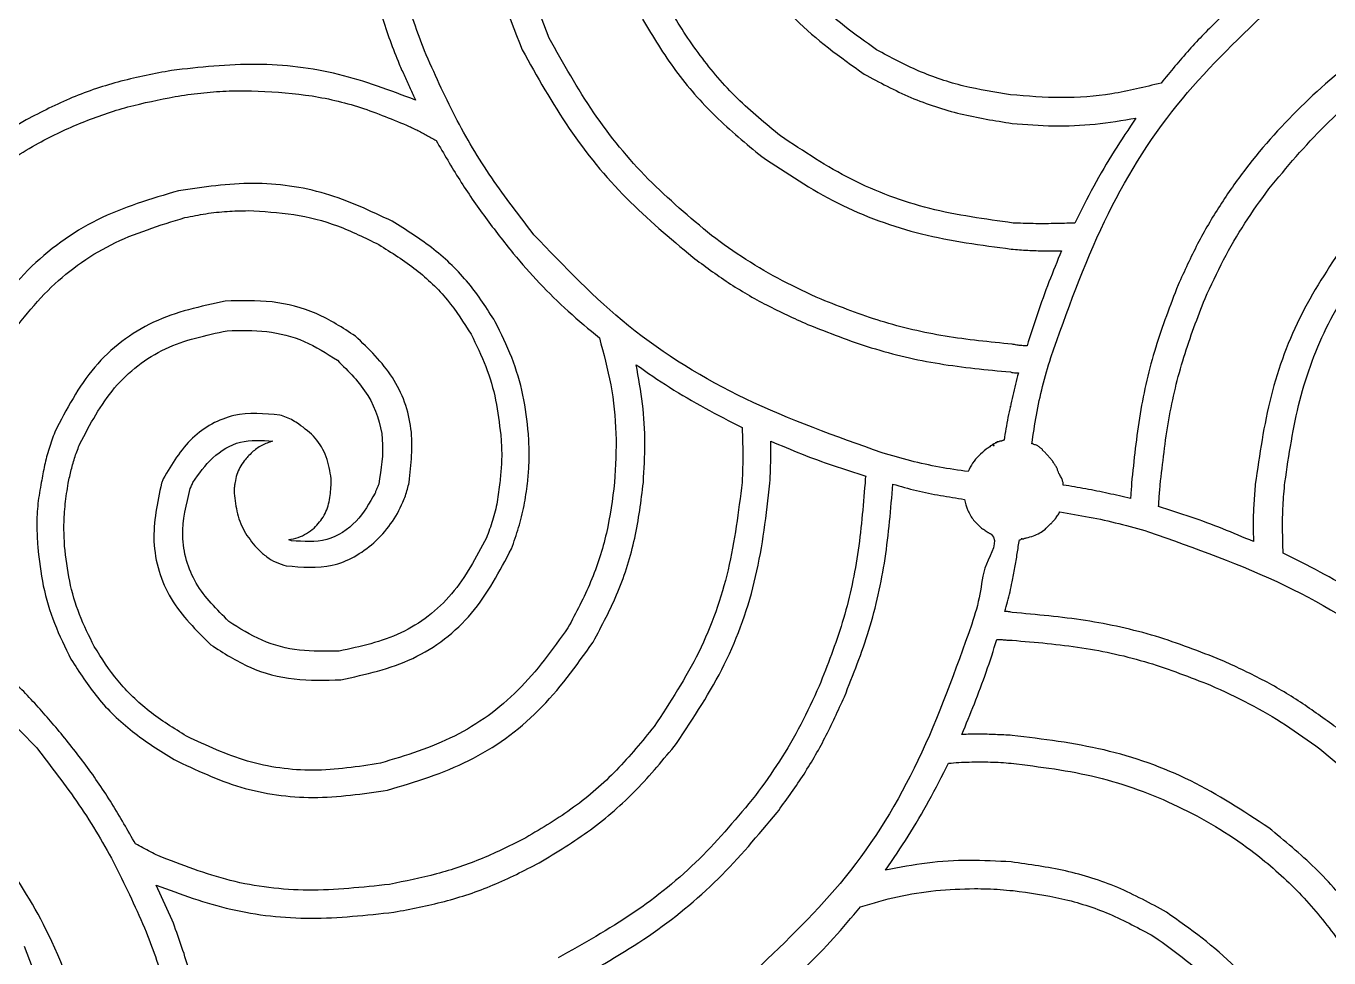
# Model space of a CAD drawing. Extents: x 0 to 371, y 0 to 260.
# Drawn here: x 113.19 to 151.61, y 51.86 to 79.34 of the extents above; entities that cross this region are included whole.
import ezdxf

# ---------------------------------------------------------------- set-up
doc = ezdxf.new("R2010")
doc.units = 0
doc.layers.add('Layer_1', color=7, linetype='CONTINUOUS')

msp = doc.modelspace()

# ---------------------------------------------------------------- linework, layer by layer
at = {"layer": 'Layer_1', "color": 7}
for points in [[(119.832478, 77.429591)], [(119.735842, 73.893371)], [(135.149371, 67.098437)], [(141.733983, 66.975964)], [(138.747601, 65.828231)], [(143.668748, 65.008126)], [(142.530833, 64.214376), (142.557705, 64.214376), (142.530833, 64.214376)], [(141.816665, 61.251249)], [(141.313853, 57.639583)], [(141.154691, 53.902344)]]:
    msp.add_lwpolyline(points, close=True, dxfattribs=at)
for points in [[(142.21354, 68.103544), (142.21354, 68.130415)], [(141.79031, 67.045211), (141.763955, 67.045211)], [(141.84302, 67.072082), (141.816665, 67.072082)], [(142.874998, 67.018856), (142.848643, 67.018856)], [(143.245518, 66.754273), (143.165937, 66.833854)], [(122.184788, 65.854586), (122.184788, 65.986878)], [(143.774685, 65.801876), (143.774685, 65.854586)], [(143.271873, 64.531669), (143.351455, 64.611251), (143.404165, 64.663961)], [(143.456875, 64.717187), (143.536457, 64.796253)], [(142.478123, 64.188021), (142.504478, 64.188021)], [(117.501354, 52.969584), (117.025413, 54.001562)]]:
    msp.add_lwpolyline(points, dxfattribs=at)
for points, knots in [([(126.629479, 89.58802), (126.448871, 88.325931), (126.089198, 85.812531), (126.474559, 82.043044), (127.379667, 79.749993), (127.820104, 78.634167)], [0, 0, 0, 0, 3.817741, 7.602876, 11.19059, 11.19059, 11.19059, 11.19059]), ([(128.613854, 78.978332), (128.185827, 80.080974), (127.304534, 82.351282), (126.984326, 86.081207), (127.382309, 88.557601), (127.581875, 89.799377)], [0, 0, 0, 0, 3.536309, 7.281156, 11.047721, 11.047721, 11.047721, 11.047721]), ([(138.271145, 78.634167), (137.628777, 79.093238), (136.356851, 80.002225), (134.956288, 81.936246), (134.503137, 83.42032), (134.27604, 84.164062)], [0, 0, 0, 0, 2.359118, 4.671187, 6.993908, 6.993908, 6.993908, 6.993908]), ([(124.936042, 78.607812), (124.730307, 79.162247), (124.310882, 80.292556), (123.892502, 82.096138), (123.742806, 83.342161), (123.666352, 83.978544)], [0, 0, 0, 0, 1.772887, 3.614331, 5.536555, 5.536555, 5.536555, 5.536555]), ([(135.44031, 76.094271), (135.001748, 76.451705), (134.131053, 77.161336), (133.037874, 78.448769), (132.170435, 79.785824), (131.52515, 81.151993), (131.062739, 82.502092), (130.876743, 83.433686), (130.783746, 83.899479)], [0, 0, 0, 0, 1.694248, 3.363666, 5.041543, 6.462666, 7.886398, 9.310103, 9.310103, 9.310103, 9.310103]), ([(133.535, 83.978544), (133.777063, 83.161465), (134.259382, 81.533403), (135.799478, 79.416955), (137.194144, 78.423329), (137.900625, 77.919999)], [0, 0, 0, 0, 2.544135, 5.069289, 7.661578, 7.661578, 7.661578, 7.661578]), ([(123.480834, 80.380314), (123.545691, 80.12934), (123.673899, 79.633216), (123.91319, 78.908838), (124.101831, 78.442527), (124.195518, 78.210937)], [0, 0, 0, 0, 0.777527, 1.537008, 2.286358, 2.286358, 2.286358, 2.286358]), ([(149.304579, 80.380314), (148.989686, 80.105986), (148.355124, 79.55317), (147.470859, 78.641536), (146.930048, 77.984848), (146.658746, 77.655415)], [0, 0, 0, 0, 1.252549, 2.524089, 3.804093, 3.804093, 3.804093, 3.804093]), ([(155.257704, 80.142086), (154.470484, 79.704321), (152.907668, 78.835256), (150.861434, 77.116362), (149.383526, 75.485143), (148.378646, 74.054492), (147.710292, 72.914536), (147.345108, 72.108541), (147.161042, 71.70229)], [0, 0, 0, 0, 2.69692, 5.354018, 7.97372, 9.277777, 10.593625, 11.930889, 11.930889, 11.930889, 11.930889]), ([(131.365623, 79.533854), (131.676968, 79.021258), (132.298555, 77.997879), (133.492025, 76.635404), (134.418752, 75.870287), (134.884788, 75.485522)], [0, 0, 0, 0, 1.797007, 3.587655, 5.399073, 5.399073, 5.399073, 5.399073]), ([(143.404165, 69.558753), (143.885944, 70.917608), (144.818607, 73.548183), (146.959956, 77.061988), (148.857644, 78.885352), (149.78052, 79.772082)], [0, 0, 0, 0, 4.320455, 8.363864, 12.191844, 12.191844, 12.191844, 12.191844]), ([(149.833746, 74.533126), (150.366253, 75.173289), (151.440104, 76.46424), (153.421841, 78.072006), (154.90726, 78.903602), (155.654579, 79.321981)], [0, 0, 0, 0, 2.494016, 5.029417, 7.596492, 7.596492, 7.596492, 7.596492]), ([(133.402709, 73.157499), (132.763219, 73.694624), (131.476825, 74.775103), (129.863303, 76.750526), (129.032033, 78.232706), (128.613854, 78.978332)], [0, 0, 0, 0, 2.50184, 5.032695, 7.594725, 7.594725, 7.594725, 7.594725]), ([(128.164268, 73.183854), (127.738821, 73.734702), (126.88459, 74.840719), (125.79884, 76.659377), (125.225423, 77.954311), (124.936042, 78.607812)], [0, 0, 0, 0, 2.086959, 4.190287, 6.333192, 6.333192, 6.333192, 6.333192]), ([(127.820104, 78.634167), (128.259083, 77.846626), (129.130477, 76.28332), (130.82871, 74.211486), (132.178599, 73.081879), (132.847187, 72.522396)], [0, 0, 0, 0, 2.701851, 5.363294, 7.97507, 7.97507, 7.97507, 7.97507]), ([(142.21354, 77.311251), (141.754644, 77.383787), (140.834452, 77.529239), (139.50133, 77.971368), (138.680604, 78.413559), (138.271145, 78.634167)], [0, 0, 0, 0, 1.392508, 2.792299, 4.185934, 4.185934, 4.185934, 4.185934]), ([(117.474999, 78.025419), (116.976639, 77.930311), (115.982379, 77.740565), (114.537849, 77.258511), (113.638472, 76.799586), (113.188955, 76.570211)], [0, 0, 0, 0, 1.521205, 3.0349, 4.547437, 4.547437, 4.547437, 4.547437]), ([(124.671459, 77.152604), (123.92524, 77.435316), (122.417701, 78.00646), (119.955945, 78.300028), (118.311095, 78.117964), (117.474999, 78.025419)], [0, 0, 0, 0, 2.388197, 4.824727, 7.343632, 7.343632, 7.343632, 7.343632]), ([(124.195518, 78.210937), (124.248068, 78.089927), (124.351737, 77.851202), (124.511721, 77.499002), (124.618461, 77.267533), (124.671459, 77.152604)], [0, 0, 0, 0, 0.395776, 0.780779, 1.160461, 1.160461, 1.160461, 1.160461]), ([(137.900625, 77.919999), (138.35379, 77.676437), (139.261052, 77.188813), (140.738869, 76.70829), (141.75695, 76.545985), (142.26625, 76.46479)], [0, 0, 0, 0, 1.541296, 3.085767, 4.63181, 4.63181, 4.63181, 4.63181]), ([(146.658746, 77.655415), (146.177285, 77.535327), (145.21272, 77.294741), (143.711932, 77.184653), (142.71476, 77.268903), (142.21354, 77.311251)], [0, 0, 0, 0, 1.486843, 2.978759, 4.486519, 4.486519, 4.486519, 4.486519]), ([(109.775727, 72.601461), (110.133162, 73.040022), (110.842793, 73.910716), (112.130221, 75.003905), (113.467312, 75.871321), (114.833463, 76.516727), (116.183519, 76.979442), (117.115138, 77.165509), (117.580935, 77.25854)], [0, 0, 0, 0, 1.694248, 3.363666, 5.041543, 6.462724, 7.886535, 9.310269, 9.310269, 9.310269, 9.310269]), ([(117.580935, 77.25854), (117.833182, 77.295314), (118.333914, 77.368313), (119.0861, 77.425764), (119.584847, 77.428321), (119.832478, 77.429591)], [0, 0, 0, 0, 0.764611, 1.517822, 2.260581, 2.260581, 2.260581, 2.260581]), ([(119.832478, 77.429591), (120.366013, 77.40172), (121.421911, 77.346561), (122.968228, 77.007215), (123.929281, 76.609305), (124.406875, 76.411564)], [0, 0, 0, 0, 1.601314, 3.169101, 4.717874, 4.717874, 4.717874, 4.717874]), ([(113.188955, 76.570211), (112.676366, 76.258905), (111.653027, 75.63741), (110.290473, 74.444201), (109.525382, 73.517562), (109.140624, 73.051562)], [0, 0, 0, 0, 1.796934, 3.587419, 5.398736, 5.398736, 5.398736, 5.398736]), ([(142.26625, 76.46479), (142.673581, 76.433055), (143.48796, 76.369605), (144.713529, 76.421985), (145.516971, 76.556396), (145.917706, 76.623437)], [0, 0, 0, 0, 1.225051, 2.449256, 3.667467, 3.667467, 3.667467, 3.667467]), ([(145.917706, 76.623437), (145.69999, 76.299298), (145.260205, 75.644541), (144.657335, 74.611649), (144.299178, 73.891253), (144.118333, 73.527503)], [0, 0, 0, 0, 1.171251, 2.365911, 3.584368, 3.584368, 3.584368, 3.584368]), ([(124.406875, 76.411564), (124.508516, 76.366269), (124.708585, 76.27711), (124.995941, 76.119409), (125.185181, 76.014606), (125.280207, 75.961979)], [0, 0, 0, 0, 0.33368, 0.656813, 0.982731, 0.982731, 0.982731, 0.982731]), ([(142.293121, 73.527503), (141.467528, 73.641061), (139.827987, 73.866576), (137.485399, 74.731294), (136.120793, 75.640754), (135.44031, 76.094271)], [0, 0, 0, 0, 2.496057, 4.956901, 7.404649, 7.404649, 7.404649, 7.404649]), ([(125.280207, 75.961979), (125.507296, 75.570973), (125.959845, 74.791769), (126.72236, 73.679422), (127.278362, 72.977987), (127.55552, 72.628332)], [0, 0, 0, 0, 1.356194, 2.702651, 4.040972, 4.040972, 4.040972, 4.040972]), ([(134.884788, 75.485522), (135.613223, 75.000105), (137.075633, 74.025579), (139.592333, 73.109898), (141.352987, 72.877627), (142.239895, 72.760624)], [0, 0, 0, 0, 2.619823, 5.259568, 7.939077, 7.939077, 7.939077, 7.939077]), ([(123.983645, 73.580729), (123.33977, 73.88449), (122.044121, 74.495738), (119.859489, 74.797228), (118.416983, 74.586881), (117.686872, 74.480415)], [0, 0, 0, 0, 2.12763, 4.281365, 6.488666, 6.488666, 6.488666, 6.488666]), ([(147.954792, 71.305415), (148.130711, 71.687317), (148.480684, 72.44707), (149.110154, 73.52729), (149.593422, 74.199061), (149.833746, 74.533126)], [0, 0, 0, 0, 1.260981, 2.508592, 3.742754, 3.742754, 3.742754, 3.742754]), ([(117.686872, 74.480415), (116.869754, 74.238346), (115.24159, 73.756007), (113.124915, 72.215991), (112.131183, 70.821279), (111.62781, 70.11479)], [0, 0, 0, 0, 2.544261, 5.069616, 7.661989, 7.661989, 7.661989, 7.661989]), ([(117.871874, 73.686665), (118.078475, 73.728623), (118.489642, 73.812126), (119.113339, 73.88103), (119.52894, 73.889269), (119.735842, 73.893371)], [0, 0, 0, 0, 0.632265, 1.258296, 1.878937, 1.878937, 1.878937, 1.878937]), ([(119.735842, 73.893371), (120.185632, 73.869918), (121.080771, 73.823243), (122.389876, 73.485754), (123.188182, 73.090342), (123.58677, 72.892915)], [0, 0, 0, 0, 1.34924, 2.685161, 4.017308, 4.017308, 4.017308, 4.017308]), ([(112.341979, 69.691044), (112.805656, 70.332808), (113.721423, 71.600298), (115.648754, 73.006773), (117.129788, 73.459715), (117.871874, 73.686665)], [0, 0, 0, 0, 2.366591, 4.674042, 6.99129, 6.99129, 6.99129, 6.99129]), ([(127.026354, 70.617086), (126.777558, 71.005468), (126.271093, 71.796086), (125.227939, 72.800276), (124.403657, 73.317287), (123.983645, 73.580729)], [0, 0, 0, 0, 1.380479, 2.810201, 4.295596, 4.295596, 4.295596, 4.295596]), ([(144.118333, 73.527503), (143.909671, 73.52046), (143.498336, 73.506576), (142.889591, 73.506099), (142.490025, 73.520437), (142.293121, 73.527503)], [0, 0, 0, 0, 0.626322, 1.234665, 1.825724, 1.825724, 1.825724, 1.825724]), ([(138.429792, 66.754273), (137.068394, 67.236633), (134.427765, 68.17224), (130.891882, 70.32776), (129.058461, 72.247542), (128.164268, 73.183854)], [0, 0, 0, 0, 4.328322, 8.395405, 12.26747, 12.26747, 12.26747, 12.26747]), ([(136.630935, 71.278544), (136.248993, 71.454469), (135.489129, 71.804468), (134.408699, 72.433871), (133.736816, 72.917169), (133.402709, 73.157499)], [0, 0, 0, 0, 1.261101, 2.508927, 3.743199, 3.743199, 3.743199, 3.743199]), ([(152.16177, 73.051562), (151.683075, 72.338065), (150.719939, 70.902507), (149.808267, 68.431286), (149.56122, 66.69977), (149.436871, 65.828231)], [0, 0, 0, 0, 2.57145, 5.173763, 7.81106, 7.81106, 7.81106, 7.81106]), ([(123.58677, 72.892915), (123.9646, 72.657539), (124.705054, 72.196258), (125.640662, 71.300063), (126.091417, 70.593257), (126.312185, 70.247082)], [0, 0, 0, 0, 1.333712, 2.613745, 3.842465, 3.842465, 3.842465, 3.842465]), ([(127.55552, 72.628332), (127.810037, 72.333128), (128.322261, 71.739021), (129.174308, 70.910244), (129.78631, 70.399241), (130.095417, 70.141146)], [0, 0, 0, 0, 1.168937, 2.352526, 3.560394, 3.560394, 3.560394, 3.560394]), ([(142.239895, 72.760624), (142.401144, 72.746349), (142.727126, 72.717492), (143.221697, 72.707883), (143.554237, 72.70756), (143.721458, 72.707398)], [0, 0, 0, 0, 0.485499, 0.981492, 1.483198, 1.483198, 1.483198, 1.483198]), ([(143.721458, 72.707398), (143.596753, 72.401982), (143.346644, 71.789439), (143.00205, 70.856113), (142.803772, 70.221694), (142.704466, 69.903952)], [0, 0, 0, 0, 0.989671, 1.98489, 2.983456, 2.983456, 2.983456, 2.983456]), ([(132.847187, 72.522396), (133.192196, 72.26593), (133.887885, 71.748784), (135.024782, 71.08728), (135.828301, 70.722318), (136.23406, 70.538021)], [0, 0, 0, 0, 1.288998, 2.599177, 3.935701, 3.935701, 3.935701, 3.935701]), ([(150.309687, 65.881457), (150.428819, 66.69129), (150.665431, 68.299721), (151.510066, 70.599153), (152.404498, 71.936149), (152.849583, 72.601461)], [0, 0, 0, 0, 2.452467, 4.870913, 7.266419, 7.266419, 7.266419, 7.266419]), ([(147.161042, 71.70229), (146.925467, 71.094018), (146.447737, 69.860484), (145.998355, 67.892269), (145.857058, 66.540163), (145.785415, 65.854586)], [0, 0, 0, 0, 1.955079, 3.96476, 6.031878, 6.031878, 6.031878, 6.031878]), ([(119.062499, 71.225834), (118.338255, 71.069391), (116.897705, 70.758219), (115.066221, 69.355123), (114.382435, 68.03366), (114.035415, 67.363021)], [0, 0, 0, 0, 2.205182, 4.386198, 6.633616, 6.633616, 6.633616, 6.633616]), ([(122.898957, 70.193856), (122.525196, 70.435892), (121.773318, 70.922787), (120.435585, 71.26469), (119.524406, 71.238905), (119.062499, 71.225834)], [0, 0, 0, 0, 1.329611, 2.674722, 4.057669, 4.057669, 4.057669, 4.057669]), ([(142.26625, 69.955628), (141.604866, 70.020276), (140.299099, 70.14791), (138.402347, 70.585408), (137.215058, 71.049983), (136.630935, 71.278544)], [0, 0, 0, 0, 1.992577, 3.933933, 5.813998, 5.813998, 5.813998, 5.813998]), ([(146.631875, 65.801876), (146.703592, 66.445998), (146.845306, 67.718797), (147.283976, 69.568844), (147.733384, 70.732248), (147.954792, 71.305415)], [0, 0, 0, 0, 1.943386, 3.84017, 5.682105, 5.682105, 5.682105, 5.682105]), ([(114.776455, 67.018856), (115.079381, 67.594941), (115.677188, 68.731809), (117.247413, 69.954382), (118.491734, 70.219609), (119.115209, 70.352503)], [0, 0, 0, 0, 1.939237, 3.826964, 5.722687, 5.722687, 5.722687, 5.722687]), ([(119.115209, 70.352503), (119.507108, 70.361964), (120.27986, 70.380619), (121.413215, 70.091849), (122.052305, 69.682862), (122.36979, 69.479687)], [0, 0, 0, 0, 1.173336, 2.313595, 3.439248, 3.439248, 3.439248, 3.439248]), ([(128.005621, 67.309794), (127.961865, 67.693661), (127.874531, 68.45983), (127.537122, 69.575302), (127.197088, 70.268848), (127.026354, 70.617086)], [0, 0, 0, 0, 1.157468, 2.310219, 3.472746, 3.472746, 3.472746, 3.472746]), ([(136.23406, 70.538021), (136.855347, 70.293548), (138.117123, 69.797046), (140.130501, 69.334022), (141.514476, 69.202139), (142.21354, 69.135523)], [0, 0, 0, 0, 2.001114, 4.064071, 6.169655, 6.169655, 6.169655, 6.169655]), ([(124.486457, 65.881457), (124.544781, 66.408514), (124.662548, 67.472722), (124.086959, 69.057297), (123.297674, 69.812404), (122.898957, 70.193856)], [0, 0, 0, 0, 1.577528, 3.185267, 4.826555, 4.826555, 4.826555, 4.826555]), ([(126.312185, 70.247082), (126.465374, 69.934102), (126.770199, 69.311313), (127.063499, 68.309951), (127.14452, 67.625443), (127.185, 67.283439)], [0, 0, 0, 0, 1.044206, 2.07783, 3.109942, 3.109942, 3.109942, 3.109942]), ([(130.095417, 70.141146), (130.218967, 69.681594), (130.467397, 68.757548), (130.619423, 67.321391), (130.570144, 66.361248), (130.545518, 65.881457)], [0, 0, 0, 0, 1.426302, 2.867941, 4.307898, 4.307898, 4.307898, 4.307898]), ([(142.704466, 69.903952), (142.653162, 69.905866), (142.55215, 69.909634), (142.405983, 69.929243), (142.31169, 69.947048), (142.26625, 69.955628)], [0, 0, 0, 0, 0.153941, 0.303096, 0.441828, 0.441828, 0.441828, 0.441828]), ([(142.848643, 67.018856), (142.889313, 67.301642), (142.971114, 67.870423), (143.157315, 68.718932), (143.321479, 69.277442), (143.404165, 69.558753)], [0, 0, 0, 0, 0.856909, 1.723537, 2.60302, 2.60302, 2.60302, 2.60302]), ([(122.36979, 69.479687), (122.698275, 69.15489), (123.35104, 68.509456), (123.805483, 67.160933), (123.65914, 66.26921), (123.58677, 65.828231)], [0, 0, 0, 0, 1.374349, 2.7311, 4.058457, 4.058457, 4.058457, 4.058457]), ([(131.391978, 65.881457), (131.41491, 66.265105), (131.461034, 67.036763), (131.386625, 68.199421), (131.249302, 68.964666), (131.180621, 69.347396)], [0, 0, 0, 0, 1.152286, 2.317672, 3.483705, 3.483705, 3.483705, 3.483705]), ([(131.180621, 69.347396), (131.506508, 69.122433), (132.165041, 68.667842), (133.211954, 68.05658), (133.936828, 67.683475), (134.302395, 67.495312)], [0, 0, 0, 0, 1.187646, 2.399927, 3.63333, 3.63333, 3.63333, 3.63333]), ([(142.21354, 69.135523), (142.239848, 69.128415), (142.291871, 69.114361), (142.372306, 69.109314), (142.425315, 69.109216), (142.451768, 69.109167)], [0, 0, 0, 0, 0.081549, 0.161265, 0.240673, 0.240673, 0.240673, 0.240673]), ([(142.451768, 69.109167), (142.420016, 68.99712), (142.35741, 68.776193), (142.287328, 68.438669), (142.238272, 68.21587), (142.21354, 68.103544)], [0, 0, 0, 0, 0.349259, 0.688642, 1.033718, 1.033718, 1.033718, 1.033718]), ([(142.21354, 68.130415), (142.18893, 68.018189), (142.140281, 67.796339), (142.081025, 67.460543), (142.046116, 67.237233), (142.028538, 67.124792)], [0, 0, 0, 0, 0.344647, 0.681297, 1.022721, 1.022721, 1.022721, 1.022721]), ([(120.676354, 67.865832), (120.218341, 67.905939), (119.291053, 67.987138), (117.977377, 67.247947), (117.488577, 66.415642), (117.23677, 65.986878)], [0, 0, 0, 0, 1.356338, 2.746027, 4.222582, 4.222582, 4.222582, 4.222582]), ([(121.231875, 67.601249), (121.174641, 67.636839), (121.057358, 67.709768), (120.871852, 67.800313), (120.740562, 67.844314), (120.676354, 67.865832)], [0, 0, 0, 0, 0.202151, 0.414237, 0.617239, 0.617239, 0.617239, 0.617239]), ([(114.035415, 67.363021), (113.977179, 67.202454), (113.860605, 66.881038), (113.728798, 66.385266), (113.668584, 66.049158), (113.63854, 65.881457)], [0, 0, 0, 0, 0.512246, 1.025391, 1.536387, 1.536387, 1.536387, 1.536387]), ([(122.184788, 65.986878), (122.149334, 66.206607), (122.079918, 66.636823), (121.743603, 67.213407), (121.402643, 67.471823), (121.231875, 67.601249)], [0, 0, 0, 0, 0.664336, 1.300724, 1.93926, 1.93926, 1.93926, 1.93926]), ([(127.185, 67.283439), (127.197485, 67.125145), (127.222281, 66.810759), (127.206319, 66.341791), (127.174423, 66.033805), (127.158645, 65.881457)], [0, 0, 0, 0, 0.47604, 0.945453, 1.404938, 1.404938, 1.404938, 1.404938]), ([(127.97875, 65.854586), (127.992967, 66.01354), (128.021536, 66.332959), (128.026363, 66.819071), (128.012591, 67.144889), (128.005621, 67.309794)], [0, 0, 0, 0, 0.478613, 0.961775, 1.45692, 1.45692, 1.45692, 1.45692]), ([(134.302395, 67.495312), (134.309428, 67.310799), (134.323341, 66.94579), (134.323888, 66.407448), (134.309454, 66.054212), (134.302395, 65.881457)], [0, 0, 0, 0, 0.553919, 1.095775, 1.614436, 1.614436, 1.614436, 1.614436]), ([(114.43229, 65.854586), (114.460612, 65.986875), (114.517268, 66.251516), (114.627677, 66.642211), (114.726942, 66.893508), (114.776455, 67.018856)], [0, 0, 0, 0, 0.405852, 0.811897, 1.216005, 1.216005, 1.216005, 1.216005]), ([(118.110102, 65.881457), (118.288869, 66.135567), (118.647025, 66.644669), (119.497541, 67.165623), (120.139696, 67.121028), (120.464997, 67.098437)], [0, 0, 0, 0, 0.929904, 1.863034, 2.821039, 2.821039, 2.821039, 2.821039]), ([(120.464997, 67.098437), (120.353822, 67.0616), (120.131334, 66.987878), (119.847483, 66.776305), (119.694169, 66.602414), (119.61802, 66.516044)], [0, 0, 0, 0, 0.349496, 0.699425, 1.044749, 1.044749, 1.044749, 1.044749]), ([(135.1225, 65.854586), (135.129656, 65.989486), (135.144169, 66.263099), (135.149074, 66.677932), (135.149272, 66.95763), (135.149371, 67.098437)], [0, 0, 0, 0, 0.405228, 0.82191, 1.244345, 1.244345, 1.244345, 1.244345]), ([(135.149371, 67.098437), (135.451459, 66.969498), (136.058389, 66.710444), (136.994023, 66.3652), (137.632177, 66.166578), (137.953851, 66.066459)], [0, 0, 0, 0, 0.985276, 1.979536, 2.990115, 2.990115, 2.990115, 2.990115]), ([(141.499371, 66.860209), (141.424231, 66.797421), (141.276907, 66.674313), (141.091599, 66.453235), (141.010597, 66.283426), (140.970205, 66.198751)], [0, 0, 0, 0, 0.293617, 0.575684, 0.856236, 0.856236, 0.856236, 0.856236]), ([(141.763955, 67.045211), (141.76266, 67.038286), (141.760411, 67.026262), (141.746517, 67.019708), (141.732653, 67.018596), (141.71631, 67.014808), (141.705964, 66.995509), (141.679632, 66.997648), (141.681856, 66.972753), (141.667268, 66.967043), (141.63963, 66.96485), (141.6044, 66.929808), (141.553828, 66.893728), (141.517208, 66.871188), (141.499371, 66.860209)], [0, 0, 0, 0, 0.019854, 0.034475, 0.041507, 0.062212, 0.080827, 0.101532, 0.12134, 0.135741, 0.14264, 0.205164, 0.271007, 0.33353, 0.33353, 0.33353, 0.33353]), ([(141.733983, 66.975964), (141.734095, 66.975892), (141.734488, 66.975639), (141.734165, 66.974926), (141.736125, 66.972037), (141.724792, 66.971061), (141.720735, 66.966992), (141.704771, 66.965646), (141.722727, 66.967136), (141.728755, 66.9712), (141.732446, 66.974564), (141.733983, 66.975964)], [0, 0, 0, 0, 0.000372, 0.001307, 0.001726, 0.010286, 0.018734, 0.027102, 0.038421, 0.046937, 0.053012, 0.053012, 0.053012, 0.053012]), ([(141.816665, 67.072082), (141.815407, 67.065133), (141.813233, 67.05312), (141.799648, 67.046313), (141.792588, 67.04548), (141.79031, 67.045211)], [0, 0, 0, 0, 0.019933, 0.034454, 0.041373, 0.041373, 0.041373, 0.041373]), ([(142.028538, 67.124792), (142.019507, 67.123039), (142.000767, 67.1194), (141.976704, 67.103978), (141.943076, 67.096424), (141.906252, 67.095482), (141.873233, 67.078292), (141.852284, 67.073986), (141.84302, 67.072082)], [0, 0, 0, 0, 0.027378, 0.056812, 0.08419, 0.129808, 0.165507, 0.19381, 0.19381, 0.19381, 0.19381]), ([(143.165937, 66.833854), (143.164138, 66.841005), (143.160304, 66.856239), (143.135131, 66.867526), (143.110757, 66.888871), (143.079319, 66.915125), (143.040759, 66.936945), (143.005842, 66.971966), (142.957768, 66.985683), (142.910919, 66.995776), (142.886165, 67.011681), (142.874998, 67.018856)], [0, 0, 0, 0, 0.021039, 0.044824, 0.076893, 0.119493, 0.166881, 0.209481, 0.264974, 0.313003, 0.352479, 0.352479, 0.352479, 0.352479]), ([(119.61802, 66.516044), (119.575765, 66.452512), (119.49092, 66.324944), (119.394723, 66.111943), (119.36728, 65.95874), (119.353437, 65.881457)], [0, 0, 0, 0, 0.228846, 0.459505, 0.6943, 0.6943, 0.6943, 0.6943]), ([(140.970205, 66.198751), (140.687374, 66.239423), (140.118469, 66.321235), (139.269782, 66.507405), (138.711147, 66.671584), (138.429792, 66.754273)], [0, 0, 0, 0, 0.857041, 1.723912, 2.603523, 2.603523, 2.603523, 2.603523]), ([(143.456875, 66.516044), (143.432342, 66.542173), (143.384167, 66.593482), (143.318226, 66.676835), (143.270051, 66.728144), (143.245518, 66.754273)], [0, 0, 0, 0, 0.107478, 0.211058, 0.318536, 0.318536, 0.318536, 0.318536]), ([(143.642393, 66.14604), (143.633472, 66.172528), (143.615414, 66.226143), (143.583239, 66.307333), (143.541984, 66.372299), (143.511808, 66.429004), (143.4816, 66.470836), (143.465382, 66.500489), (143.456875, 66.516044)], [0, 0, 0, 0, 0.083891, 0.169811, 0.261013, 0.314156, 0.362317, 0.41546, 0.41546, 0.41546, 0.41546]), ([(143.774685, 65.854586), (143.765458, 65.883749), (143.745481, 65.946892), (143.707567, 66.047767), (143.66509, 66.111817), (143.642393, 66.14604)], [0, 0, 0, 0, 0.091829, 0.198831, 0.321607, 0.321607, 0.321607, 0.321607]), ([(113.63854, 65.881457), (113.601391, 65.674276), (113.52645, 65.256329), (113.49592, 64.616882), (113.520379, 64.189678), (113.532604, 63.976148)], [0, 0, 0, 0, 0.630981, 1.272878, 1.914343, 1.914343, 1.914343, 1.914343]), ([(114.326354, 64.002503), (114.315573, 64.211533), (114.294197, 64.62599), (114.33729, 65.245939), (114.400642, 65.65182), (114.43229, 65.854586)], [0, 0, 0, 0, 0.627466, 1.244117, 1.859713, 1.859713, 1.859713, 1.859713]), ([(117.18406, 65.854586), (117.059922, 65.284575), (116.80985, 64.13631), (117.353174, 62.354184), (118.207243, 61.516051), (118.639268, 61.092086)], [0, 0, 0, 0, 1.731203, 3.487438, 5.285215, 5.285215, 5.285215, 5.285215]), ([(117.23677, 65.986878), (117.229534, 65.975748), (117.213494, 65.951076), (117.204651, 65.90347), (117.191246, 65.871645), (117.18406, 65.854586)], [0, 0, 0, 0, 0.039476, 0.087505, 0.142997, 0.142997, 0.142997, 0.142997]), ([(118.03052, 65.695939), (118.039575, 65.715799), (118.058445, 65.757187), (118.082177, 65.820209), (118.101047, 65.861597), (118.110102, 65.881457)], [0, 0, 0, 0, 0.065465, 0.136427, 0.201892, 0.201892, 0.201892, 0.201892]), ([(119.353437, 65.881457), (119.346326, 65.846273), (119.332193, 65.77634), (119.327243, 65.669621), (119.327135, 65.598941), (119.327082, 65.563648)], [0, 0, 0, 0, 0.107533, 0.213734, 0.319652, 0.319652, 0.319652, 0.319652]), ([(120.861872, 63.420626), (121.32193, 63.379634), (122.253319, 63.296645), (123.534628, 64.048901), (124.150223, 64.90084), (124.375374, 65.485108), (124.435024, 65.680231), (124.469048, 65.813345), (124.486457, 65.881457)], [0, 0, 0, 0, 1.356337, 2.745907, 4.222353, 4.421867, 4.623134, 4.834031, 4.834031, 4.834031, 4.834031]), ([(121.681977, 64.531669), (121.790035, 64.651677), (122.007914, 64.893649), (122.157032, 65.36873), (122.175543, 65.692748), (122.184788, 65.854586)], [0, 0, 0, 0, 0.479683, 0.967182, 1.45365, 1.45365, 1.45365, 1.45365]), ([(123.58677, 65.828231), (123.575969, 65.799359), (123.553469, 65.73922), (123.514135, 65.652659), (123.491635, 65.59252), (123.480834, 65.563648)], [0, 0, 0, 0, 0.092457, 0.192584, 0.28504, 0.28504, 0.28504, 0.28504]), ([(127.158645, 65.881457), (127.135889, 65.690113), (127.090896, 65.311799), (126.959817, 64.760542), (126.827265, 64.412635), (126.76177, 64.240731)], [0, 0, 0, 0, 0.577842, 1.142473, 1.693951, 1.693951, 1.693951, 1.693951]), ([(127.50281, 63.923437), (127.577027, 64.130306), (127.726329, 64.546461), (127.883501, 65.193754), (127.946983, 65.634186), (127.97875, 65.854586)], [0, 0, 0, 0, 0.65903, 1.325758, 1.993603, 1.993603, 1.993603, 1.993603]), ([(130.545518, 65.881457), (130.478561, 65.380826), (130.344663, 64.379679), (129.879199, 62.929785), (129.405744, 62.03941), (129.169375, 61.594898)], [0, 0, 0, 0, 1.513479, 3.026611, 4.535163, 4.535163, 4.535163, 4.535163]), ([(129.910415, 61.171668), (130.169617, 61.659766), (130.68802, 62.63596), (131.186856, 64.230963), (131.323491, 65.330379), (131.391978, 65.881457)], [0, 0, 0, 0, 1.655747, 3.311482, 4.975489, 4.975489, 4.975489, 4.975489]), ([(134.302395, 65.881457), (134.195473, 65.016705), (133.982864, 63.297192), (133.11896, 60.831866), (132.177845, 59.397735), (131.709788, 58.684481)], [0, 0, 0, 0, 2.61027, 5.190383, 7.743212, 7.743212, 7.743212, 7.743212]), ([(132.371246, 58.18167), (132.872614, 58.940613), (133.880334, 60.466047), (134.809598, 63.093989), (135.017747, 64.93039), (135.1225, 65.854586)], [0, 0, 0, 0, 2.72216, 5.471392, 8.25676, 8.25676, 8.25676, 8.25676]), ([(137.927496, 65.854586), (137.869991, 65.151735), (137.756654, 63.766504), (137.313068, 61.751166), (136.820395, 60.494252), (136.577709, 59.875106)], [0, 0, 0, 0, 2.114459, 4.167329, 6.160255, 6.160255, 6.160255, 6.160255]), ([(137.318748, 59.557812), (137.577415, 60.207483), (138.102827, 61.527115), (138.570074, 63.642026), (138.688002, 65.094284), (138.747601, 65.828231)], [0, 0, 0, 0, 2.095445, 4.256339, 6.464269, 6.464269, 6.464269, 6.464269]), ([(137.953851, 66.066459), (137.946778, 66.042443), (137.933371, 65.996922), (137.927378, 65.925303), (137.927456, 65.878768), (137.927496, 65.854586)], [0, 0, 0, 0, 0.074913, 0.141994, 0.21457, 0.21457, 0.21457, 0.21457]), ([(138.747601, 65.828231), (138.978764, 65.762818), (139.441707, 65.631817), (140.150232, 65.490114), (140.626207, 65.415809), (140.864268, 65.378646)], [0, 0, 0, 0, 0.720478, 1.442882, 2.165737, 2.165737, 2.165737, 2.165737]), ([(145.75906, 65.405001), (145.538824, 65.456102), (145.099546, 65.558026), (144.437814, 65.690457), (143.995373, 65.764796), (143.774685, 65.801876)], [0, 0, 0, 0, 0.678238, 1.352795, 2.024117, 2.024117, 2.024117, 2.024117]), ([(145.785415, 65.854586), (145.78385, 65.803927), (145.780777, 65.704451), (145.763698, 65.555136), (145.760625, 65.45566), (145.75906, 65.405001)], [0, 0, 0, 0, 0.151991, 0.298453, 0.450443, 0.450443, 0.450443, 0.450443]), ([(146.583298, 65.167289), (146.589162, 65.23786), (146.600799, 65.377894), (146.611689, 65.589815), (146.625085, 65.730542), (146.631875, 65.801876)], [0, 0, 0, 0, 0.212434, 0.421532, 0.636474, 0.636474, 0.636474, 0.636474]), ([(149.436871, 65.828231), (149.421019, 65.642799), (149.389183, 65.270415), (149.367632, 64.705222), (149.378272, 64.326211), (149.383645, 64.134794)], [0, 0, 0, 0, 0.558305, 1.121186, 1.695539, 1.695539, 1.695539, 1.695539]), ([(150.256976, 63.791146), (150.25003, 64.026616), (150.236252, 64.493632), (150.245678, 65.191799), (150.28839, 65.651998), (150.309687, 65.881457)], [0, 0, 0, 0, 0.706737, 1.401697, 2.092798, 2.092798, 2.092798, 2.092798]), ([(119.168435, 61.780416), (118.813788, 62.130384), (118.110804, 62.824094), (117.678137, 64.298548), (117.914284, 65.234997), (118.03052, 65.695939)], [0, 0, 0, 0, 1.479953, 2.933571, 4.342663, 4.342663, 4.342663, 4.342663]), ([(119.327082, 65.563648), (119.350237, 65.359192), (119.396714, 64.948806), (119.632243, 64.363745), (119.905279, 64.05222), (120.04125, 63.897082)], [0, 0, 0, 0, 0.616138, 1.236716, 1.852341, 1.852341, 1.852341, 1.852341]), ([(123.480834, 65.563648), (123.315607, 65.272367), (122.982503, 64.685137), (122.073154, 64.078027), (121.373874, 64.133589), (121.020518, 64.161666)], [0, 0, 0, 0, 1.000364, 2.016767, 3.055005, 3.055005, 3.055005, 3.055005]), ([(140.864268, 65.378646), (140.89021, 65.268138), (140.941563, 65.04939), (141.11986, 64.757369), (141.284452, 64.607104), (141.36708, 64.531669)], [0, 0, 0, 0, 0.339026, 0.671095, 1.005852, 1.005852, 1.005852, 1.005852]), ([(143.562812, 64.849479), (143.578473, 64.866628), (143.608219, 64.899201), (143.641552, 64.95403), (143.659829, 64.990384), (143.668748, 65.008126)], [0, 0, 0, 0, 0.06951, 0.132027, 0.191623, 0.191623, 0.191623, 0.191623]), ([(143.668748, 65.008126), (143.960246, 64.960366), (144.545853, 64.864418), (145.421107, 64.673542), (145.997984, 64.509023), (146.288226, 64.426249)], [0, 0, 0, 0, 0.886088, 1.780116, 2.6854, 2.6854, 2.6854, 2.6854]), ([(149.383645, 64.134794), (149.081245, 64.26176), (148.473186, 64.51706), (147.541243, 64.868285), (146.904019, 65.067182), (146.583298, 65.167289)], [0, 0, 0, 0, 0.983909, 1.978424, 2.986194, 2.986194, 2.986194, 2.986194]), ([(143.404165, 64.663961), (143.411321, 64.66581), (143.426617, 64.669762), (143.437778, 64.69512), (143.44992, 64.70915), (143.456875, 64.717187)], [0, 0, 0, 0, 0.021089, 0.045078, 0.077253, 0.077253, 0.077253, 0.077253]), ([(143.536457, 64.796253), (143.537904, 64.803307), (143.540657, 64.816728), (143.558611, 64.829004), (143.561364, 64.842424), (143.562812, 64.849479)], [0, 0, 0, 0, 0.020831, 0.039629, 0.060461, 0.060461, 0.060461, 0.060461]), ([(103.293435, 64.426249), (104.653943, 63.944183), (107.287675, 63.010978), (110.806581, 60.87516), (112.623979, 58.972863), (113.506249, 58.049378)], [0, 0, 0, 0, 4.325848, 8.374167, 12.193656, 12.193656, 12.193656, 12.193656]), ([(120.940937, 64.188021), (121.033312, 64.208648), (121.213534, 64.248891), (121.46742, 64.363423), (121.610163, 64.475356), (121.681977, 64.531669)], [0, 0, 0, 0, 0.283586, 0.553275, 0.82633, 0.82633, 0.82633, 0.82633]), ([(121.020518, 64.161666), (121.011485, 64.163404), (120.99274, 64.167012), (120.968715, 64.182674), (120.94997, 64.186282), (120.940937, 64.188021)], [0, 0, 0, 0, 0.027378, 0.056812, 0.08419, 0.08419, 0.08419, 0.08419]), ([(126.76177, 64.240731), (126.458801, 63.664638), (125.86089, 62.527717), (124.290432, 61.30523), (123.046013, 61.039985), (122.4225, 60.907084)], [0, 0, 0, 0, 1.939308, 3.827231, 5.723082, 5.723082, 5.723082, 5.723082]), ([(141.36708, 64.531669), (141.385046, 64.521095), (141.421911, 64.499399), (141.470427, 64.457803), (141.519, 64.433962), (141.550051, 64.405226), (141.580772, 64.394726), (141.600965, 64.369958), (141.630475, 64.368993), (141.646875, 64.356365), (141.880835, 64.154405), (141.387892, 63.415378), (141.355752, 62.58814), (141.169187, 61.997191), (141.075625, 61.700834)], [0, 0, 0, 0, 0.062452, 0.128147, 0.1906, 0.22351, 0.25325, 0.28616, 0.312617, 0.33609, 0.34655, 1.239394, 2.145872, 3.057784, 3.057784, 3.057784, 3.057784]), ([(142.054893, 62.071354), (142.081262, 62.168267), (142.133863, 62.361591), (142.207769, 62.651838), (142.275841, 62.987301), (142.344418, 63.364353), (142.418969, 63.77838), (142.458621, 64.052966), (142.478123, 64.188021)], [0, 0, 0, 0, 0.301317, 0.601076, 0.898296, 1.327952, 1.750856, 2.160193, 2.160193, 2.160193, 2.160193]), ([(142.504478, 64.188021), (142.513208, 64.195147), (142.530902, 64.209591), (142.569227, 64.214593), (142.595464, 64.214455), (142.610415, 64.214376)], [0, 0, 0, 0, 0.033166, 0.067222, 0.112336, 0.112336, 0.112336, 0.112336]), ([(142.610415, 64.214376), (142.618811, 64.221417), (142.634316, 64.234419), (142.663214, 64.240732), (142.681167, 64.240731), (142.689996, 64.240731)], [0, 0, 0, 0, 0.032381, 0.059798, 0.086327, 0.086327, 0.086327, 0.086327]), ([(142.689996, 64.240731), (142.75814, 64.259902), (142.891847, 64.297519), (143.081663, 64.383334), (143.190961, 64.4647), (143.245518, 64.505314)], [0, 0, 0, 0, 0.212296, 0.416551, 0.620123, 0.620123, 0.620123, 0.620123]), ([(143.245518, 64.505314), (143.246768, 64.512237), (143.248927, 64.524194), (143.262569, 64.530759), (143.269597, 64.531447), (143.271873, 64.531669)], [0, 0, 0, 0, 0.019808, 0.034209, 0.041108, 0.041108, 0.041108, 0.041108]), ([(146.288226, 64.426249), (147.648734, 63.944183), (150.282466, 63.010978), (153.801372, 60.87516), (155.61877, 58.972863), (156.50104, 58.049378)], [0, 0, 0, 0, 4.325848, 8.374167, 12.193656, 12.193656, 12.193656, 12.193656]), ([(113.532604, 63.976148), (113.57636, 63.592281), (113.663694, 62.826112), (114.001103, 61.710641), (114.341137, 61.017094), (114.511872, 60.668856)], [0, 0, 0, 0, 1.157468, 2.310219, 3.472746, 3.472746, 3.472746, 3.472746]), ([(115.199685, 61.039376), (115.04651, 61.350338), (114.741778, 61.968977), (114.445884, 62.969842), (114.3664, 63.656534), (114.326354, 64.002503)], [0, 0, 0, 0, 1.03879, 2.066605, 3.11024, 3.11024, 3.11024, 3.11024]), ([(120.04125, 63.897082), (120.12149, 63.823519), (120.279156, 63.67897), (120.557621, 63.514331), (120.759991, 63.452004), (120.861872, 63.420626)], [0, 0, 0, 0, 0.326106, 0.640784, 0.959816, 0.959816, 0.959816, 0.959816]), ([(122.475727, 60.060624), (123.200231, 60.21903), (124.64193, 60.534243), (126.466673, 61.941523), (127.154691, 63.257559), (127.50281, 63.923437)], [0, 0, 0, 0, 2.206856, 4.391448, 6.628866, 6.628866, 6.628866, 6.628866]), ([(153.37875, 61.991773), (153.052514, 62.20975), (152.392121, 62.650996), (151.348704, 63.250547), (150.622778, 63.610009), (150.256976, 63.791146)], [0, 0, 0, 0, 1.176856, 2.382281, 3.606706, 3.606706, 3.606706, 3.606706]), ([(142.26625, 62.044999), (142.242279, 62.052071), (142.196885, 62.065465), (142.125439, 62.071478), (142.079031, 62.071396), (142.054893, 62.071354)], [0, 0, 0, 0, 0.074783, 0.141618, 0.214059, 0.214059, 0.214059, 0.214059]), ([(148.431248, 60.642501), (147.792312, 60.892419), (146.494487, 61.40006), (144.415792, 61.852128), (142.988965, 61.980152), (142.26625, 62.044999)], [0, 0, 0, 0, 2.055861, 4.175921, 6.351989, 6.351989, 6.351989, 6.351989]), ([(122.4225, 60.907084), (122.030639, 60.897651), (121.257979, 60.879052), (120.124841, 61.168187), (119.485876, 61.577211), (119.168435, 61.780416)], [0, 0, 0, 0, 1.173205, 2.313288, 3.43889, 3.43889, 3.43889, 3.43889]), ([(129.169375, 61.594898), (128.710346, 60.952536), (127.801466, 59.680656), (125.867673, 58.280014), (124.3837, 57.826883), (123.639996, 57.599793)], [0, 0, 0, 0, 2.359034, 4.670902, 6.993497, 6.993497, 6.993497, 6.993497]), ([(141.075625, 61.700834), (140.593594, 60.340334), (139.660466, 57.706644), (137.524936, 54.187669), (135.62272, 52.370287), (134.69927, 51.488021)], [0, 0, 0, 0, 4.325799, 8.373986, 12.193383, 12.193383, 12.193383, 12.193383]), ([(114.114997, 58.605416), (113.842456, 58.920125), (113.293274, 59.554279), (112.386356, 60.444375), (111.723706, 60.98078), (111.389582, 61.251249)], [0, 0, 0, 0, 1.248722, 2.516229, 3.805333, 3.805333, 3.805333, 3.805333]), ([(118.639268, 61.092086), (119.013028, 60.850082), (119.764905, 60.363251), (121.102677, 60.021672), (122.013824, 60.04752), (122.475727, 60.060624)], [0, 0, 0, 0, 1.329544, 2.674592, 4.057536, 4.057536, 4.057536, 4.057536]), ([(123.851354, 56.806043), (124.667938, 57.053214), (126.292664, 57.545001), (128.413366, 59.074728), (129.407129, 60.466707), (129.910415, 61.171668)], [0, 0, 0, 0, 2.548266, 5.070183, 7.657964, 7.657964, 7.657964, 7.657964]), ([(140.784687, 58.446253), (140.908358, 58.748927), (141.157668, 59.359091), (141.513064, 60.290693), (141.71493, 60.929371), (141.816665, 61.251249)], [0, 0, 0, 0, 0.980933, 1.977476, 2.989993, 2.989993, 2.989993, 2.989993]), ([(141.816665, 61.251249), (141.867326, 61.249653), (141.966811, 61.246519), (142.116104, 61.229107), (142.215589, 61.225974), (142.26625, 61.224378)], [0, 0, 0, 0, 0.151997, 0.298481, 0.450477, 0.450477, 0.450477, 0.450477]), ([(142.26625, 61.224378), (142.953776, 61.166785), (144.310113, 61.053167), (146.280272, 60.616987), (147.509876, 60.13718), (148.113955, 59.901461)], [0, 0, 0, 0, 2.068676, 4.081042, 6.024413, 6.024413, 6.024413, 6.024413]), ([(117.924584, 58.393543), (117.54679, 58.628912), (116.806429, 59.090167), (115.871067, 59.986442), (115.420413, 60.693207), (115.199685, 61.039376)], [0, 0, 0, 0, 1.333601, 2.613455, 3.8421, 3.8421, 3.8421, 3.8421]), ([(114.511872, 60.668856), (114.760661, 60.280511), (115.267105, 59.489986), (116.310337, 58.486049), (117.134575, 57.969133), (117.55458, 57.705729)], [0, 0, 0, 0, 1.380369, 2.809918, 4.295238, 4.295238, 4.295238, 4.295238]), ([(151.818121, 58.658126), (151.472358, 58.90956), (150.772482, 59.418499), (149.641336, 60.088111), (148.837228, 60.456505), (148.431248, 60.642501)], [0, 0, 0, 0, 1.282194, 2.595352, 3.934408, 3.934408, 3.934408, 3.934408]), ([(136.577709, 59.875106), (136.401825, 59.493211), (136.051931, 58.733491), (135.422748, 57.653203), (134.93956, 56.981456), (134.69927, 56.647396)], [0, 0, 0, 0, 1.260923, 2.508409, 3.742495, 3.742495, 3.742495, 3.742495]), ([(135.334373, 56.144584), (135.590472, 56.496091), (136.105007, 57.202312), (136.768489, 58.346167), (137.134348, 59.151773), (137.318748, 59.557812)], [0, 0, 0, 0, 1.304167, 2.620229, 3.957614, 3.957614, 3.957614, 3.957614]), ([(148.113955, 59.901461), (148.49585, 59.725577), (149.25557, 59.375684), (150.335857, 58.7465), (151.007605, 58.263312), (151.341665, 58.023023)], [0, 0, 0, 0, 1.260923, 2.508409, 3.742495, 3.742495, 3.742495, 3.742495]), ([(115.067393, 41.724793), (115.23702, 42.979463), (115.574481, 45.475543), (115.140395, 49.172746), (114.073599, 52.351646), (112.519129, 54.886884), (110.846888, 56.971542), (109.493601, 58.099473), (108.82333, 58.658126)], [0, 0, 0, 0, 3.785959, 7.531903, 11.05396, 13.755811, 16.417254, 19.02903, 19.02903, 19.02903, 19.02903]), ([(116.416665, 55.218543), (116.189593, 55.618188), (115.737436, 56.413982), (114.970326, 57.548126), (114.399365, 58.253903), (114.114997, 58.605416)], [0, 0, 0, 0, 1.378677, 2.745288, 4.101289, 4.101289, 4.101289, 4.101289]), ([(131.709788, 58.684481), (131.351705, 58.245081), (130.640877, 57.372833), (129.365065, 56.259715), (128.405542, 55.688832), (127.92604, 55.403545)], [0, 0, 0, 0, 1.698781, 3.372238, 5.043883, 5.043883, 5.043883, 5.043883]), ([(142.26625, 58.419898), (142.101014, 58.428568), (141.772653, 58.445797), (141.278541, 58.46256), (140.949955, 58.45171), (140.784687, 58.446253)], [0, 0, 0, 0, 0.496426, 0.986509, 1.482449, 1.482449, 1.482449, 1.482449]), ([(149.833746, 55.694999), (149.083449, 56.187702), (147.575131, 57.178181), (144.983432, 58.089774), (143.175161, 58.30947), (142.26625, 58.419898)], [0, 0, 0, 0, 2.686122, 5.399896, 8.142489, 8.142489, 8.142489, 8.142489]), ([(113.506249, 58.049378), (113.931661, 57.498535), (114.785813, 56.39254), (115.871276, 54.573814), (116.444613, 53.278915), (116.733959, 52.62542)], [0, 0, 0, 0, 2.086879, 4.19008, 6.332929, 6.332929, 6.332929, 6.332929]), ([(123.639996, 57.599793), (122.979633, 57.498586), (121.673659, 57.298434), (119.690954, 57.570322), (118.511607, 58.119959), (117.924584, 58.393543)], [0, 0, 0, 0, 1.998047, 3.951459, 5.887385, 5.887385, 5.887385, 5.887385]), ([(128.322915, 54.663021), (128.835504, 54.974327), (129.858843, 55.595822), (131.221397, 56.789031), (131.986488, 57.71567), (132.371246, 58.18167)], [0, 0, 0, 0, 1.796934, 3.587419, 5.398736, 5.398736, 5.398736, 5.398736]), ([(151.341665, 58.023023), (151.981154, 57.485898), (153.267549, 56.405419), (154.88107, 54.429995), (155.71234, 52.947816), (156.13052, 52.202189)], [0, 0, 0, 0, 2.50184, 5.032695, 7.594725, 7.594725, 7.594725, 7.594725]), ([(117.55458, 57.705729), (118.198455, 57.401968), (119.494104, 56.79072), (121.678736, 56.48923), (123.121242, 56.699577), (123.851354, 56.806043)], [0, 0, 0, 0, 2.12763, 4.281365, 6.488666, 6.488666, 6.488666, 6.488666]), ([(140.387812, 57.599793), (140.489849, 57.607745), (140.694731, 57.623713), (141.003585, 57.636923), (141.210295, 57.638695), (141.313853, 57.639583)], [0, 0, 0, 0, 0.307025, 0.616481, 0.927153, 0.927153, 0.927153, 0.927153]), ([(141.313853, 57.639583), (141.417411, 57.638695), (141.624122, 57.636923), (141.932976, 57.623713), (142.137858, 57.607745), (142.239895, 57.599793)], [0, 0, 0, 0, 0.310672, 0.620128, 0.927153, 0.927153, 0.927153, 0.927153]), ([(138.535728, 54.451148), (138.760166, 54.781656), (139.211845, 55.446802), (139.829882, 56.498609), (140.200253, 57.22961), (140.387812, 57.599793)], [0, 0, 0, 0, 1.19833, 2.411627, 3.656413, 3.656413, 3.656413, 3.656413]), ([(142.239895, 57.599793), (143.088662, 57.494489), (144.778106, 57.284887), (147.177598, 56.400261), (149.121644, 55.245884), (150.607361, 53.957739), (151.708339, 52.680949), (152.573469, 51.340946), (153.219408, 49.975589), (153.682038, 48.625552), (153.868107, 47.694075), (153.961143, 47.228332)], [0, 0, 0, 0, 2.558849, 5.093307, 7.607161, 9.301395, 10.970839, 12.648756, 14.069816, 15.493391, 16.916995, 16.916995, 16.916995, 16.916995]), ([(134.69927, 56.647396), (134.166763, 56.007232), (133.092912, 54.716282), (131.111175, 53.108515), (129.625756, 52.276919), (128.878437, 51.858541)], [0, 0, 0, 0, 2.494016, 5.029417, 7.596492, 7.596492, 7.596492, 7.596492]), ([(129.222602, 51.117501), (130.010143, 51.556481), (131.573449, 52.427875), (133.645283, 54.126108), (134.77489, 55.475997), (135.334373, 56.144584)], [0, 0, 0, 0, 2.701851, 5.363294, 7.97507, 7.97507, 7.97507, 7.97507]), ([(127.92604, 55.403545), (127.50277, 55.189993), (126.655488, 54.762516), (125.300859, 54.3086), (124.370015, 54.12148), (123.90458, 54.027918)], [0, 0, 0, 0, 1.421003, 2.844499, 4.268073, 4.268073, 4.268073, 4.268073]), ([(153.352395, 51.646668), (153.041089, 52.159257), (152.419594, 53.182596), (151.226385, 54.545149), (150.299745, 55.310241), (149.833746, 55.694999)], [0, 0, 0, 0, 1.796934, 3.587419, 5.398736, 5.398736, 5.398736, 5.398736]), ([(117.078124, 54.874378), (117.005155, 54.911717), (116.856857, 54.987605), (116.637932, 55.105316), (116.489634, 55.181203), (116.416665, 55.218543)], [0, 0, 0, 0, 0.245897, 0.49975, 0.745647, 0.745647, 0.745647, 0.745647]), ([(123.90458, 54.027918), (123.106371, 53.940732), (121.541212, 53.769776), (119.202696, 54.04541), (117.780645, 54.600267), (117.078124, 54.874378)], [0, 0, 0, 0, 2.40486, 4.715544, 6.971607, 6.971607, 6.971607, 6.971607]), ([(124.036871, 53.207812), (124.535231, 53.30292), (125.529491, 53.492667), (126.974021, 53.974721), (127.873398, 54.433646), (128.322915, 54.663021)], [0, 0, 0, 0, 1.521205, 3.0349, 4.547437, 4.547437, 4.547437, 4.547437]), ([(142.239895, 54.689376), (141.825864, 54.712338), (140.999173, 54.758186), (139.756217, 54.678549), (138.942818, 54.526997), (138.535728, 54.451148)], [0, 0, 0, 0, 1.243343, 2.482573, 3.724182, 3.724182, 3.724182, 3.724182]), ([(146.817393, 53.207812), (146.344897, 53.465548), (145.398804, 53.981621), (143.844662, 54.46724), (142.77534, 54.615258), (142.239895, 54.689376)], [0, 0, 0, 0, 1.611896, 3.227549, 4.84795, 4.84795, 4.84795, 4.84795]), ([(117.025413, 54.001562), (117.75248, 53.736282), (119.222852, 53.199796), (121.618942, 52.944757), (123.220778, 53.119026), (124.036871, 53.207812)], [0, 0, 0, 0, 2.315932, 4.683594, 7.142714, 7.142714, 7.142714, 7.142714]), ([(137.795205, 53.366459), (138.157659, 53.473705), (138.884636, 53.688809), (140.013359, 53.866607), (140.773978, 53.890423), (141.154691, 53.902344)], [0, 0, 0, 0, 1.133192, 2.272851, 3.414927, 3.414927, 3.414927, 3.414927]), ([(141.154691, 53.902344), (141.281573, 53.901027), (141.535207, 53.898396), (141.914997, 53.878646), (142.167158, 53.854819), (142.293121, 53.842916)], [0, 0, 0, 0, 0.380644, 0.760896, 1.140445, 1.140445, 1.140445, 1.140445]), ([(142.293121, 53.842916), (142.776259, 53.777613), (143.743915, 53.646822), (145.15111, 53.194766), (146.014021, 52.727512), (146.446873, 52.493128)], [0, 0, 0, 0, 1.46099, 2.926156, 4.400841, 4.400841, 4.400841, 4.400841]), ([(135.281663, 50.800207), (135.579122, 51.057027), (136.179833, 51.575668), (137.017471, 52.436403), (137.534822, 53.055079), (137.795205, 53.366459)], [0, 0, 0, 0, 1.178583, 2.380117, 3.597619, 3.597619, 3.597619, 3.597619]), ([(151.183018, 47.148751), (150.940949, 47.965869), (150.45861, 49.594033), (148.918593, 51.710708), (147.523881, 52.70444), (146.817393, 53.207812)], [0, 0, 0, 0, 2.544261, 5.069616, 7.661989, 7.661989, 7.661989, 7.661989]), ([(118.189167, 50.800207), (118.124072, 51.045151), (117.994132, 51.534095), (117.759988, 52.256386), (117.587642, 52.731641), (117.501354, 52.969584)], [0, 0, 0, 0, 0.760224, 1.51752, 2.276834, 2.276834, 2.276834, 2.276834]), ([(116.733959, 52.62542), (116.939727, 52.070983), (117.359221, 50.940667), (117.77792, 49.137118), (117.927679, 47.891075), (118.004165, 47.254688)], [0, 0, 0, 0, 1.772931, 3.614432, 5.536675, 5.536675, 5.536675, 5.536675]), ([(146.446873, 52.493128), (147.088596, 52.029499), (148.355961, 51.113858), (149.762237, 49.186673), (150.215072, 47.705788), (150.441978, 46.963749)], [0, 0, 0, 0, 2.366403, 4.673507, 6.990583, 6.990583, 6.990583, 6.990583]), ([(113.135729, 52.202189), (113.558513, 51.116534), (114.430381, 48.877692), (114.765242, 45.195543), (114.384956, 42.743689), (114.194062, 41.51292)], [0, 0, 0, 0, 3.483767, 7.18423, 10.91404, 10.91404, 10.91404, 10.91404])]:
    msp.add_open_spline(points, degree=3, knots=knots, dxfattribs=at)

doc.saveas('drawing.dxf')
